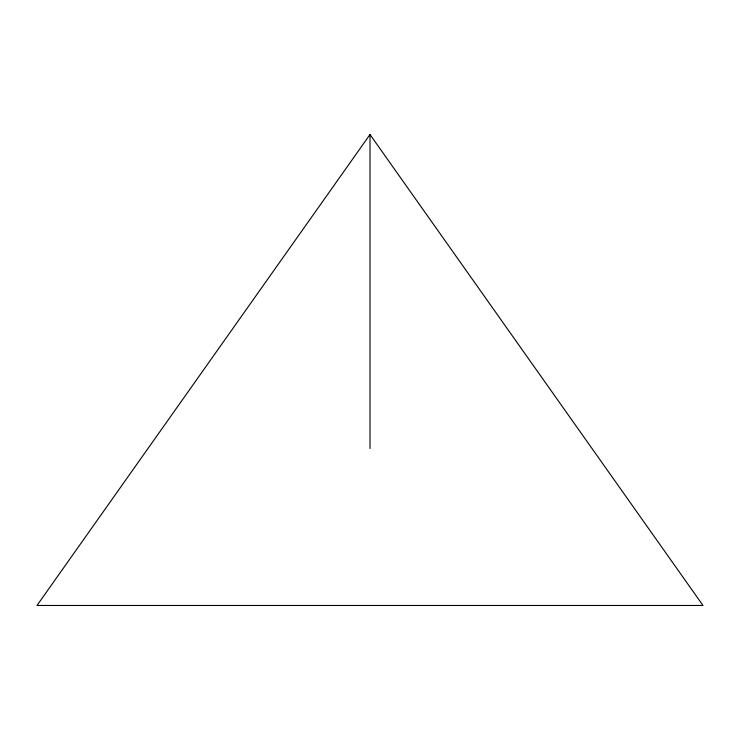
<?xml version="1.0" encoding="UTF-8"?>
<svg xmlns="http://www.w3.org/2000/svg" width="740" height="740" viewBox="0 0 740 740"><rect width="100%" height="100%" fill="white"/><g stroke="black" fill="none" stroke-linecap="round" stroke-linejoin="round"><path stroke-width="1.11" d="M370 134.532L37 605.468L703 605.468L370 134.532L370 448.486"/></g></svg>
